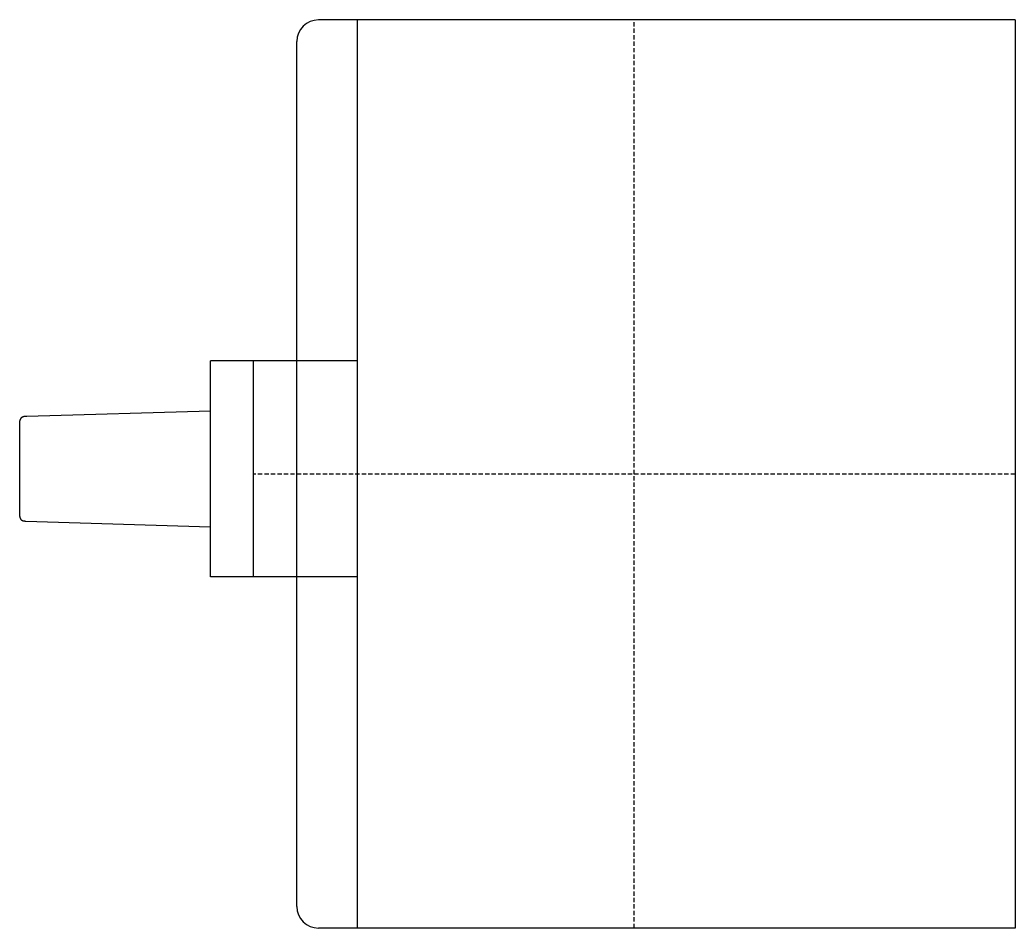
# Model space of a CAD drawing. Extents: x 0 to 115, y 0 to 105.
import ezdxf

# ---------------------------------------------------------------- set-up
doc = ezdxf.new("R2010")
doc.units = 0
doc.linetypes.add('DASHED', pattern=[0.75, 0.5, -0.25])
doc.layers.add('--4N-THT. MCB-MCCB-ACB', color=124, linetype='CONTINUOUS')

# ---------------------------------------------------------------- blocks, each defined once
blk = doc.blocks.new('06 - N - SC MCCB CHIẾU TRÊN CVS100~250B~F 3 PHASE')
at = {"layer": '--4N-THT. MCB-MCCB-ACB', "ltscale": 15}
for p, q in [((88, 52.5), (7.5, 52.5)), ((88, 52.5), (88, -52.5)), ((12, 13.1), (-4.96, 13.1)), ((-4.96, 7.28), (-26.21, 6.65)), ((-27, -4.93), (-27, 6.13)), ((-26.49, 6.63), (-26.51, 6.63)), ((-26.47, 6.63), (-26.49, 6.63)), ((-26.43, 6.63), (-26.47, 6.63)), ((-26.38, 6.64), (-26.43, 6.63)), ((-26.31, 6.64), (-26.38, 6.64)), ((-26.21, 6.65), (-26.31, 6.64)), ((-26.46, -5.43), (-26.42, -5.44)), ((-26.42, -5.44), (-26.37, -5.44)), ((-26.37, -5.44), (-26.3, -5.45)), ((-26.3, -5.45), (-4.97, -6.09)), ((12, -11.9), (-4.96, -11.9))]:
    blk.add_line(p, q, dxfattribs=at)
at = {"layer": '--4N-THT. MCB-MCCB-ACB', "ltscale": 5}
for p, q in [((88, 52.5), (11.92, 52.5)), ((88, 1.15), (88, -1.15)), ((88, -52.5), (7.5, -52.5))]:
    blk.add_line(p, q, dxfattribs=at)
at = {"layer": '--4N-THT. MCB-MCCB-ACB'}
for p, q in [((12, -52.5), (12, 52.5)), ((-4.96, -11.9), (-4.96, 13.1))]:
    blk.add_line(p, q, dxfattribs=at)
at = {"layer": '--4N-THT. MCB-MCCB-ACB', "color": 6, "linetype": 'DASHED'}
for p, q in [((44, -52.5), (44, 52.5)), ((88, 0), (0, 0))]:
    blk.add_line(p, q, dxfattribs=at)
at = {"layer": '--4N-THT. MCB-MCCB-ACB', "color": 2}
blk.add_line((5, -50), (5, 50), dxfattribs=at)
at = {"layer": '--4N-THT. MCB-MCCB-ACB', "color": 1}
blk.add_line((0, -11.9), (0, 13.1), dxfattribs=at)
at = {"layer": '--4N-THT. MCB-MCCB-ACB', "ltscale": 15}
for points in [[(-26.51, 6.63), (-26.52, 6.63), (-26.53, 6.63), (-26.54, 6.63), (-26.54, 6.62), (-26.55, 6.62), (-26.56, 6.62), (-26.57, 6.62), (-26.58, 6.62), (-26.6, 6.62), (-26.61, 6.61), (-26.63, 6.61), (-26.65, 6.6), (-26.66, 6.6), (-26.68, 6.59), (-26.7, 6.58), (-26.71, 6.58), (-26.73, 6.57), (-26.75, 6.56), (-26.77, 6.55), (-26.78, 6.54), (-26.8, 6.53), (-26.82, 6.51), (-26.83, 6.5), (-26.85, 6.48), (-26.86, 6.47), (-26.88, 6.45), (-26.89, 6.43), (-26.91, 6.42), (-26.92, 6.4), (-26.93, 6.38), (-26.94, 6.36), (-26.95, 6.34), (-26.96, 6.32), (-26.97, 6.3), (-26.98, 6.27), (-26.98, 6.25), (-26.99, 6.23), (-26.99, 6.21), (-27, 6.18), (-27, 6.16), (-27, 6.14), (-27, 6.13)], [(-27, -4.93), (-27, -4.94), (-27, -4.97), (-27, -5), (-26.99, -5.02), (-26.98, -5.05), (-26.98, -5.08), (-26.97, -5.1), (-26.96, -5.13), (-26.95, -5.15), (-26.94, -5.17), (-26.92, -5.2), (-26.91, -5.22), (-26.89, -5.24), (-26.88, -5.26), (-26.86, -5.28), (-26.84, -5.29), (-26.82, -5.31), (-26.81, -5.32), (-26.79, -5.34), (-26.77, -5.35), (-26.75, -5.36), (-26.73, -5.37), (-26.71, -5.38), (-26.69, -5.39), (-26.67, -5.4), (-26.65, -5.41), (-26.63, -5.41), (-26.62, -5.42), (-26.6, -5.42), (-26.59, -5.42), (-26.57, -5.42), (-26.56, -5.43), (-26.55, -5.43), (-26.54, -5.43), (-26.54, -5.43), (-26.53, -5.43), (-26.52, -5.43), (-26.51, -5.43), (-26.5, -5.43), (-26.49, -5.43), (-26.46, -5.43)]]:
    blk.add_lwpolyline(points, dxfattribs=at)
at = {"layer": '--4N-THT. MCB-MCCB-ACB'}
blk.add_arc((7.5, 50), 2.5, 90, 180, dxfattribs=at)
at = {"layer": '--4N-THT. MCB-MCCB-ACB', "ltscale": 5}
blk.add_arc((7.5, -50), 2.5, 180, 270, dxfattribs=at)

msp = doc.modelspace()

# ---------------------------------------------------------------- block references
msp.add_blockref('06 - N - SC MCCB CHIẾU TRÊN CVS100~250B~F 3 PHASE', (27, 52.5))

doc.saveas('drawing.dxf')
